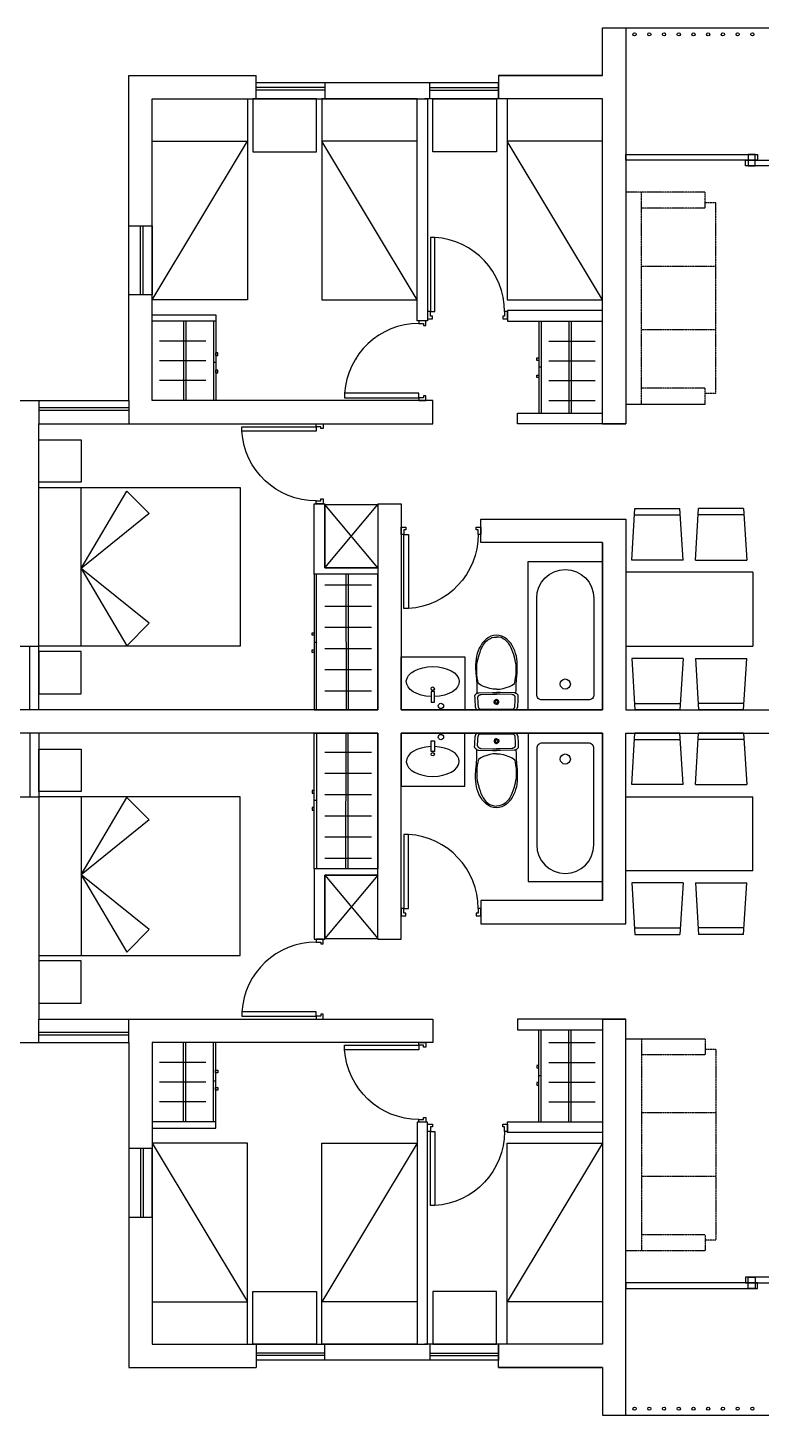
# Model space of a CAD drawing. Header units: inches. Extents: x -1960 to 5063, y 53 to 5870.
# Drawn here: x 385 to 1078, y 2011 to 3321 of the extents above; entities that cross this region are included whole.
import ezdxf

# ---------------------------------------------------------------- set-up
doc = ezdxf.new("R2010")
doc.units = ezdxf.units.IN
doc.header["$MEASUREMENT"] = 0
doc.linetypes.add('HIDDEN', pattern=[0.375, 0.25, -0.125])
for name, color, linetype in [('01 BLOQUES MUEBLES', 1, 'Continuous'), ('01 MUROS', 7, 'Continuous'), ('01 PUERTAS Y VENTANAS', 246, 'Continuous')]:
    doc.layers.add(name, color=color, linetype=linetype)

# ---------------------------------------------------------------- blocks, each defined once
blk = doc.blocks.new('*U28')
at = {"layer": '01 PUERTAS Y VENTANAS'}
for points in [[(1557.2, 4993.3), (1560.2, 4993.3), (1560.2, 4998.2), (1562.2, 4998.2), (1562.2, 5000.8), (1557.2, 5000.8)], [(1638.2, 4915.3), (1638.2, 4993.3), (1633.5, 4993.3), (1633.5, 4915.3)], [(1638.2, 4993.3), (1641.2, 4993.3), (1641.2, 5000.8), (1636.2, 5000.8), (1636.2, 4998.2), (1638.2, 4998.2)]]:
    blk.add_lwpolyline(points, close=True, dxfattribs=at)
at = {"layer": '01 PUERTAS Y VENTANAS', "color": 8}
blk.add_arc((1638.5, 4993.4), 78.3, 180.0842, 266.3535, dxfattribs=at)
blk = doc.blocks.new('*U27')
at = {"layer": '01 PUERTAS Y VENTANAS'}
for points in [[(1648.7, 4997.8), (1648.7, 5000.8), (1641.2, 5000.8), (1641.2, 4995.8), (1643.8, 4995.8), (1643.8, 4997.8)], [(1726.7, 4997.8), (1648.7, 4997.8), (1648.7, 4993.1), (1726.7, 4993.1)], [(1648.7, 4916.8), (1648.7, 4919.8), (1643.8, 4919.8), (1643.8, 4921.8), (1641.2, 4921.8), (1641.2, 4916.8)]]:
    blk.add_lwpolyline(points, close=True, dxfattribs=at)
at = {"layer": '01 PUERTAS Y VENTANAS', "color": 8}
blk.add_arc((1648.6, 4998.1), 78.3, 270.0842, 356.3535, dxfattribs=at)
blk = doc.blocks.new('*U23')
at = {"layer": '01 PUERTAS Y VENTANAS'}
for points in [[(1557.2, 4993.3), (1560.2, 4993.3), (1560.2, 4998.2), (1562.2, 4998.2), (1562.2, 5000.8), (1557.2, 5000.8)], [(1638.2, 4915.3), (1638.2, 4993.3), (1633.5, 4993.3), (1633.5, 4915.3)], [(1638.2, 4993.3), (1641.2, 4993.3), (1641.2, 5000.8), (1636.2, 5000.8), (1636.2, 4998.2), (1638.2, 4998.2)]]:
    blk.add_lwpolyline(points, close=True, dxfattribs=at)
at = {"layer": '01 PUERTAS Y VENTANAS', "color": 8}
blk.add_arc((1638.5, 4993.4), 78.3, 180.0842, 266.3535, dxfattribs=at)

msp = doc.modelspace()

# ---------------------------------------------------------------- linework, layer by layer
at = {"color": 7, "ltscale": 4}
for p, q in [((715.7, 2871.2), (715.7, 2676.6)), ((715.7, 2460), (715.7, 2654.6))]:
    msp.add_line(p, q, dxfattribs=at)
at = {"layer": '01 BLOQUES MUEBLES', "color": 7}
for p, q in [((597.7, 3253.6), (597.7, 3203.6)), ((657.7, 3253.6), (597.7, 3253.6)), ((657.7, 3203.6), (657.7, 3253.6)), ((767.7, 3203.6), (767.7, 3253.6)), ((767.7, 3253.6), (827.7, 3253.6)), ((827.7, 3253.6), (827.7, 3203.6)), ((597.7, 3203.6), (657.7, 3203.6)), ((827.7, 3203.6), (767.7, 3203.6)), ((949.7, 3165.3), (949.7, 2965.3)), ((560.6, 3043.6), (560.6, 2968.6)), ((562.7, 3043.6), (562.7, 2968.6)), ((867.7, 3043.6), (867.7, 2956.6)), ((869.8, 3043.6), (869.8, 2956.6)), ((949.7, 2965.3), (1024.7, 2965.3)), ((435.7, 2810.2), (478.7, 2883.2)), ((478.7, 2883.2), (499.9, 2862)), ((665.7, 2810.6), (665.7, 2870.6)), ((665.7, 2870.6), (715.7, 2870.6)), ((715.7, 2810.6), (665.7, 2870.6)), ((665.7, 2810.6), (715.7, 2870.6)), ((715.7, 2870.6), (715.7, 2810.6)), ((499.9, 2862), (435.7, 2810.2)), ((955.4, 2818.1), (958.4, 2866.6)), ((958.4, 2866.6), (1000.9, 2866.6)), ((958.4, 2860.6), (1000.9, 2860.6)), ((1003.9, 2818.1), (1000.9, 2866.6)), ((1015.5, 2818.1), (1018.5, 2866.6)), ((1061, 2866.6), (1018.5, 2866.6)), ((1061, 2860.6), (1018.5, 2860.6)), ((1061, 2866.6), (1064.1, 2818.1)), ((1003.9, 2818.1), (955.4, 2818.1)), ((1015.5, 2818.1), (1064.1, 2818.1)), ((435.7, 2810.2), (478.7, 2737.2)), ((499.9, 2758.4), (435.7, 2810.2)), ((715.7, 2804.6), (655.7, 2804.6)), ((655.7, 2804.6), (655.7, 2676.6)), ((715.7, 2810.6), (665.7, 2810.6)), ((715.7, 2676.6), (715.7, 2804.6)), ((1069.7, 2806.6), (949.7, 2806.6)), ((1069.7, 2806.6), (1069.7, 2736.6)), ((478.7, 2737.2), (499.9, 2758.4)), ((814.2, 2739.5), (812.8, 2737.2)), ((816, 2741.6), (814.2, 2739.5)), ((815.1, 2737.7), (816.3, 2739.6)), ((817.9, 2743.4), (816, 2741.6)), ((816.3, 2739.6), (817.8, 2741.3)), ((817.8, 2741.3), (819.5, 2742.7)), ((820.1, 2745), (817.9, 2743.4)), ((819.5, 2742.7), (821.4, 2743.8)), ((822.4, 2746.2), (820.1, 2745)), ((821.4, 2743.8), (823.4, 2744.8)), ((825, 2746.9), (822.4, 2746.2)), ((823.4, 2744.8), (825.6, 2745.3)), ((827.7, 2747.1), (825, 2746.9)), ((825.6, 2745.3), (827.7, 2745.4)), ((830.4, 2746.9), (827.7, 2747.1)), ((829.8, 2745.3), (827.7, 2745.4)), ((832, 2744.8), (829.8, 2745.3)), ((832.9, 2746.2), (830.4, 2746.9)), ((834, 2743.8), (832, 2744.8)), ((835.3, 2745), (832.9, 2746.2)), ((835.9, 2742.7), (834, 2743.8)), ((837.5, 2743.4), (835.3, 2745)), ((837.6, 2741.3), (835.9, 2742.7)), ((839.4, 2741.6), (837.5, 2743.4)), ((839.1, 2739.6), (837.6, 2741.3)), ((840.3, 2737.7), (839.1, 2739.6)), ((841.2, 2739.5), (839.4, 2741.6)), ((842.6, 2737.3), (841.2, 2739.5)), ((737.7, 2676.6), (737.7, 2726.6)), ((737.7, 2726.6), (797.7, 2726.6)), ((797.7, 2726.6), (797.7, 2676.6)), ((808.9, 2727.4), (808.4, 2724.7)), ((809.6, 2729.9), (808.9, 2727.4)), ((810.5, 2732.4), (809.6, 2729.9)), ((809.6, 2721.8), (810.3, 2725.1)), ((810.3, 2725.1), (811.3, 2728.6)), ((811.5, 2734.9), (810.5, 2732.4)), ((811.3, 2728.6), (812.2, 2731.1)), ((812.8, 2737.2), (811.5, 2734.9)), ((812.2, 2731.1), (813.1, 2733.5)), ((813.1, 2733.5), (814.1, 2735.7)), ((814.1, 2735.7), (815.1, 2737.7)), ((841.3, 2735.7), (840.3, 2737.7)), ((842.3, 2733.5), (841.3, 2735.7)), ((843.2, 2731.1), (842.3, 2733.5)), ((843.9, 2734.9), (842.6, 2737.3)), ((844.1, 2728.6), (843.2, 2731.1)), ((844.9, 2732.5), (843.9, 2734.9)), ((845.1, 2725.1), (844.1, 2728.6)), ((845.8, 2729.9), (844.9, 2732.5)), ((845.8, 2721.8), (845.1, 2725.1)), ((846.5, 2727.4), (845.8, 2729.9)), ((847, 2724.7), (846.5, 2727.4)), ((949.7, 2736.6), (1069.7, 2736.6)), ((1003.9, 2725.2), (955.4, 2725.2)), ((955.4, 2725.2), (958.4, 2676.6)), ((1003.9, 2725.2), (1000.9, 2676.6)), ((1015.5, 2725.2), (1018.5, 2676.6)), ((1015.5, 2725.2), (1064.1, 2725.2)), ((1061, 2676.6), (1064.1, 2725.2)), ((808.1, 2722.1), (808, 2719.4)), ((808, 2719.4), (808, 2716.7)), ((808, 2716.7), (808.2, 2711.2)), ((808.4, 2724.7), (808.1, 2722.1)), ((809.1, 2716), (809.2, 2719)), ((809.1, 2713.1), (809.1, 2716)), ((809.2, 2710.1), (809.1, 2713.1)), ((809.2, 2719), (809.6, 2721.8)), ((846.2, 2719), (845.8, 2721.8)), ((846.3, 2716), (846.2, 2719)), ((846.2, 2710.1), (846.3, 2713.1)), ((846.3, 2713.1), (846.3, 2716)), ((847.3, 2722.1), (847, 2724.7)), ((847.2, 2711.2), (847.4, 2716.7)), ((847.4, 2719.4), (847.3, 2722.1)), ((847.4, 2716.7), (847.4, 2719.4)), ((808.2, 2711.2), (808.8, 2705.6)), ((808.8, 2705.6), (809.1, 2700.2)), ((809.1, 2700.2), (809.2, 2695.7)), ((809.6, 2707), (809.2, 2710.1)), ((810, 2704.1), (809.6, 2707)), ((810.6, 2701.4), (810, 2704.1)), ((813, 2699.9), (810.6, 2701.4)), ((815.4, 2698.8), (813, 2699.9)), ((818.5, 2697.6), (815.4, 2698.8)), ((837, 2697.6), (840.1, 2698.8)), ((840.1, 2698.8), (842.4, 2699.9)), ((842.4, 2699.9), (844.8, 2701.4)), ((844.8, 2701.4), (845.4, 2704.1)), ((845.4, 2704.1), (845.8, 2707)), ((845.8, 2707), (846.2, 2710.1)), ((846.2, 2695.7), (846.4, 2700.3)), ((846.4, 2700.3), (846.6, 2705.7)), ((846.6, 2705.7), (847.2, 2711.2)), ((769.1, 2693.8), (766.1, 2693.8)), ((766.1, 2693.8), (766.1, 2683.8)), ((769.1, 2683.8), (769.1, 2693.8)), ((807.2, 2690.3), (807.1, 2690)), ((807.1, 2690), (807.1, 2689.8)), ((807.1, 2689.8), (807.2, 2687.8)), ((807.3, 2690.6), (807.2, 2690.3)), ((807.2, 2687.8), (807.3, 2685.8)), ((807.5, 2690.9), (807.3, 2690.6)), ((807.3, 2685.8), (807.4, 2683.9)), ((807.8, 2691.2), (807.5, 2690.9)), ((808.1, 2691.5), (807.8, 2691.2)), ((808.4, 2691.7), (808.1, 2691.5)), ((808.8, 2692), (808.4, 2691.7)), ((809.1, 2692.2), (808.8, 2692)), ((809.3, 2692.2), (809.1, 2692.2)), ((809.2, 2695.7), (809.3, 2692.2)), ((809.3, 2692.2), (809.8, 2692.4)), ((809.8, 2692.4), (810.3, 2692.6)), ((810, 2689), (809.9, 2688.8)), ((809.9, 2688.8), (809.9, 2688.6)), ((809.9, 2688.6), (809.9, 2686.9)), ((809.9, 2686.9), (810, 2685.2)), ((810.1, 2689.3), (810, 2689)), ((810.3, 2689.5), (810.1, 2689.3)), ((810.3, 2692.6), (810.7, 2692.7)), ((810.5, 2689.8), (810.3, 2689.5)), ((810.7, 2690.1), (810.5, 2689.8)), ((810.7, 2692.7), (811, 2692.7)), ((811, 2690.3), (810.7, 2690.1)), ((811, 2692.7), (823.9, 2693.1)), ((811.3, 2690.5), (811, 2690.3)), ((811.6, 2690.7), (811.3, 2690.5)), ((811.8, 2690.7), (811.6, 2690.7)), ((811.8, 2690.7), (812.2, 2690.9)), ((812.2, 2690.9), (812.7, 2691)), ((812.7, 2691), (813, 2691.1)), ((813, 2691.1), (813.3, 2691.2)), ((813.3, 2691.2), (824.4, 2691.5)), ((821.5, 2696.8), (818.5, 2697.6)), ((824.5, 2696.3), (821.5, 2696.8)), ((823.9, 2693.1), (827.7, 2693.1)), ((824.4, 2691.5), (827.7, 2691.5)), ((827.7, 2696.1), (824.5, 2696.3)), ((825.9, 2685.5), (826.3, 2685.9)), ((826.3, 2685.9), (826.7, 2686.1)), ((826.7, 2686.1), (827.2, 2686.3)), ((827.2, 2686.3), (827.7, 2686.4)), ((827.7, 2696.1), (830.9, 2696.3)), ((831.5, 2693.1), (827.7, 2693.1)), ((831, 2691.5), (827.7, 2691.5)), ((828.2, 2686.3), (827.7, 2686.4)), ((828.7, 2686.1), (828.2, 2686.3)), ((829.1, 2685.9), (828.7, 2686.1)), ((829.5, 2685.5), (829.1, 2685.9)), ((830.9, 2696.3), (833.9, 2696.8)), ((842.1, 2691.2), (831, 2691.5)), ((844.4, 2692.7), (831.5, 2693.1)), ((833.9, 2696.8), (837, 2697.6)), ((842.4, 2691.1), (842.1, 2691.2)), ((842.8, 2691), (842.4, 2691.1)), ((843.2, 2690.9), (842.8, 2691)), ((843.6, 2690.7), (843.2, 2690.9)), ((843.8, 2690.7), (843.6, 2690.7)), ((844.1, 2690.5), (843.8, 2690.7)), ((844.4, 2690.3), (844.1, 2690.5)), ((844.7, 2692.7), (844.4, 2692.7)), ((844.7, 2690.1), (844.4, 2690.3)), ((845.1, 2692.6), (844.7, 2692.7)), ((844.9, 2689.8), (844.7, 2690.1)), ((845.2, 2689.6), (844.9, 2689.8)), ((845.6, 2692.4), (845.1, 2692.6)), ((845.3, 2689.3), (845.2, 2689.6)), ((845.4, 2689), (845.3, 2689.3)), ((845.5, 2688.8), (845.4, 2689)), ((845.4, 2685.2), (845.5, 2686.9)), ((845.5, 2688.6), (845.5, 2688.8)), ((845.5, 2686.9), (845.5, 2688.6)), ((846.1, 2692.2), (845.6, 2692.4)), ((846.1, 2692.2), (846.2, 2695.7)), ((846.3, 2692.2), (846.1, 2692.2)), ((846.7, 2692), (846.3, 2692.2)), ((847, 2691.7), (846.7, 2692)), ((847.3, 2691.5), (847, 2691.7)), ((847.6, 2691.2), (847.3, 2691.5)), ((847.9, 2690.9), (847.6, 2691.2)), ((848.1, 2690.6), (847.9, 2690.9)), ((848.2, 2690.3), (848.1, 2690.6)), ((848.1, 2683.9), (848.2, 2685.8)), ((848.3, 2690), (848.2, 2690.3)), ((848.2, 2685.8), (848.3, 2687.8)), ((848.3, 2689.8), (848.3, 2690)), ((848.3, 2687.8), (848.3, 2689.8)), ((655.7, 2676.6), (715.7, 2676.6)), ((797.7, 2676.6), (737.7, 2676.6)), ((766.1, 2683.8), (767.6, 2683.8)), ((767.6, 2683.8), (769.1, 2683.8)), ((807.4, 2683.9), (807.5, 2681.9)), ((807.5, 2681.9), (807.6, 2679.9)), ((807.6, 2679.9), (807.6, 2679.6)), ((807.6, 2679.6), (807.7, 2679.3)), ((807.7, 2679.3), (807.8, 2679)), ((807.8, 2679), (807.9, 2678.7)), ((807.9, 2678.7), (808, 2678.4)), ((808, 2678.4), (808.2, 2678.1)), ((808.2, 2678.1), (808.4, 2677.7)), ((808.4, 2677.7), (808.7, 2677.4)), ((808.7, 2677.4), (809.1, 2677.1)), ((809.1, 2677.1), (809.4, 2676.9)), ((809.4, 2676.9), (809.7, 2676.7)), ((809.7, 2676.7), (810, 2676.7)), ((810, 2685.2), (810.1, 2683.5)), ((810, 2676.7), (810.4, 2676.7)), ((810.1, 2683.5), (810.2, 2681.8)), ((810.2, 2681.8), (810.3, 2680.1)), ((810.3, 2680.1), (810.3, 2679.8)), ((810.3, 2679.8), (810.4, 2679.6)), ((810.4, 2679.6), (810.5, 2679.3)), ((810.4, 2676.7), (810.7, 2676.6)), ((810.5, 2679.3), (810.6, 2679)), ((810.6, 2679), (810.7, 2678.8)), ((810.7, 2678.8), (810.8, 2678.5)), ((810.7, 2676.6), (811, 2676.6)), ((810.8, 2678.5), (811, 2678.2)), ((811, 2678.2), (811.2, 2677.9)), ((811, 2676.6), (827.7, 2676.6)), ((811.2, 2677.9), (811.6, 2677.6)), ((811.6, 2677.6), (811.8, 2677.4)), ((811.8, 2677.4), (812.1, 2677.3)), ((812.1, 2677.3), (812.4, 2677.3)), ((812.4, 2677.3), (812.7, 2677.3)), ((812.7, 2677.3), (813, 2677.2)), ((813, 2677.2), (813.3, 2677.2)), ((813.3, 2677.2), (827.7, 2677.2)), ((825.5, 2684.6), (825.7, 2685.1)), ((825.5, 2684.1), (825.5, 2684.6)), ((825.5, 2683.6), (825.5, 2684.1)), ((825.7, 2683.2), (825.5, 2683.6)), ((825.7, 2685.1), (825.9, 2685.5)), ((826, 2682.7), (825.7, 2683.2)), ((826.3, 2682.4), (826, 2682.7)), ((826.7, 2682.1), (826.3, 2682.4)), ((826.5, 2684.5), (826.7, 2684.8)), ((826.5, 2684.1), (826.5, 2684.5)), ((826.5, 2683.8), (826.5, 2684.1)), ((826.7, 2683.4), (826.5, 2683.8)), ((826.7, 2684.8), (826.9, 2685.1)), ((827, 2683.1), (826.7, 2683.4)), ((827.2, 2681.9), (826.7, 2682.1)), ((826.9, 2685.1), (827.3, 2685.3)), ((827.3, 2682.9), (827, 2683.1)), ((827.7, 2681.9), (827.2, 2681.9)), ((827.3, 2685.3), (827.7, 2685.4)), ((827.7, 2682.9), (827.3, 2682.9)), ((828.1, 2685.3), (827.7, 2685.4)), ((827.7, 2682.9), (828.1, 2682.9)), ((827.7, 2681.9), (828.2, 2681.9)), ((827.7, 2677.2), (842.2, 2677.2)), ((827.7, 2676.6), (844.4, 2676.6)), ((828.5, 2685.1), (828.1, 2685.3)), ((828.1, 2682.9), (828.5, 2683.1)), ((828.2, 2681.9), (828.7, 2682.1)), ((828.7, 2684.8), (828.5, 2685.1)), ((828.5, 2683.1), (828.7, 2683.4)), ((828.9, 2684.5), (828.7, 2684.8)), ((828.7, 2683.4), (828.9, 2683.8)), ((828.7, 2682.1), (829.1, 2682.4)), ((829, 2684.1), (828.9, 2684.5)), ((828.9, 2683.8), (829, 2684.1)), ((829.1, 2682.4), (829.5, 2682.7)), ((829.7, 2685.1), (829.5, 2685.5)), ((829.5, 2682.7), (829.7, 2683.2)), ((829.9, 2684.6), (829.7, 2685.1)), ((829.7, 2683.2), (829.9, 2683.6)), ((830, 2684.1), (829.9, 2684.6)), ((829.9, 2683.6), (830, 2684.1)), ((842.2, 2677.2), (842.4, 2677.3)), ((842.4, 2677.3), (842.7, 2677.3)), ((842.7, 2677.3), (843, 2677.3)), ((843, 2677.3), (843.3, 2677.3)), ((843.3, 2677.3), (843.6, 2677.4)), ((843.6, 2677.4), (843.8, 2677.6)), ((843.8, 2677.6), (844.2, 2677.9)), ((844.2, 2677.9), (844.4, 2678.2)), ((844.4, 2678.2), (844.6, 2678.5)), ((844.4, 2676.6), (844.7, 2676.7)), ((844.6, 2678.5), (844.7, 2678.8)), ((844.7, 2678.8), (844.9, 2679.1)), ((844.7, 2676.7), (845.1, 2676.7)), ((844.9, 2679.1), (845, 2679.3)), ((845, 2679.6), (845.1, 2679.8)), ((845, 2679.3), (845, 2679.6)), ((845.1, 2680.1), (845.2, 2681.8)), ((845.1, 2679.8), (845.1, 2680.1)), ((845.1, 2676.7), (845.4, 2676.7)), ((845.2, 2681.8), (845.3, 2683.5)), ((845.3, 2683.5), (845.4, 2685.2)), ((845.4, 2676.7), (845.7, 2676.8)), ((845.7, 2676.8), (846.1, 2676.9)), ((846.1, 2676.9), (846.4, 2677.1)), ((846.4, 2677.1), (846.8, 2677.4)), ((846.8, 2677.4), (847, 2677.7)), ((847, 2677.7), (847.2, 2678.1)), ((847.2, 2678.1), (847.4, 2678.4)), ((847.4, 2678.4), (847.5, 2678.7)), ((847.5, 2678.7), (847.7, 2679)), ((847.7, 2679), (847.8, 2679.3)), ((847.8, 2679.6), (847.9, 2679.9)), ((847.8, 2679.3), (847.8, 2679.6)), ((847.9, 2679.9), (848, 2681.9)), ((848, 2681.9), (848.1, 2683.9)), ((958.4, 2682.7), (1000.9, 2682.7)), ((1000.9, 2676.6), (958.4, 2676.6)), ((1061, 2682.7), (1018.5, 2682.7)), ((1061, 2676.6), (1018.5, 2676.6)), ((655.7, 2526.6), (655.7, 2654.6)), ((655.7, 2654.6), (715.7, 2654.6)), ((715.7, 2654.6), (715.7, 2526.6)), ((797.7, 2654.6), (737.7, 2654.6)), ((737.7, 2654.6), (737.7, 2604.6)), ((766.1, 2637.4), (766.1, 2647.4)), ((766.1, 2647.4), (767.6, 2647.4)), ((767.6, 2647.4), (769.1, 2647.4)), ((769.1, 2647.4), (769.1, 2637.4)), ((797.7, 2604.6), (797.7, 2654.6)), ((807.3, 2645.4), (807.4, 2647.4)), ((807.4, 2647.4), (807.5, 2649.4)), ((807.5, 2649.4), (807.6, 2651.3)), ((807.6, 2651.6), (807.7, 2651.9)), ((807.6, 2651.3), (807.6, 2651.6)), ((807.7, 2651.9), (807.8, 2652.2)), ((807.8, 2652.2), (807.9, 2652.5)), ((807.9, 2652.5), (808, 2652.8)), ((808, 2652.8), (808.2, 2653.2)), ((808.2, 2653.2), (808.4, 2653.5)), ((808.4, 2653.5), (808.7, 2653.8)), ((808.7, 2653.8), (809.1, 2654.2)), ((809.1, 2654.2), (809.4, 2654.4)), ((809.4, 2654.4), (809.7, 2654.5)), ((809.7, 2654.5), (810, 2654.6)), ((810, 2654.6), (810.4, 2654.6)), ((810, 2646.1), (810.1, 2647.8)), ((810.1, 2647.8), (810.2, 2649.5)), ((810.2, 2649.5), (810.3, 2651.2)), ((810.3, 2651.4), (810.4, 2651.7)), ((810.3, 2651.2), (810.3, 2651.4)), ((810.4, 2654.6), (810.7, 2654.6)), ((810.4, 2651.7), (810.5, 2651.9)), ((810.5, 2651.9), (810.6, 2652.2)), ((810.6, 2652.2), (810.7, 2652.5)), ((810.7, 2654.6), (811, 2654.6)), ((810.7, 2652.5), (810.8, 2652.8)), ((810.8, 2652.8), (811, 2653.1)), ((811, 2654.6), (827.7, 2654.6)), ((811, 2653.1), (811.2, 2653.3)), ((811.2, 2653.3), (811.6, 2653.6)), ((811.6, 2653.6), (811.8, 2653.8)), ((811.8, 2653.8), (812.1, 2653.9)), ((812.1, 2653.9), (812.4, 2654)), ((812.4, 2654), (812.7, 2654)), ((812.7, 2654), (813, 2654)), ((813, 2654), (813.3, 2654)), ((813.3, 2654), (827.7, 2654)), ((825.7, 2648.1), (825.5, 2647.6)), ((825.5, 2647.6), (825.5, 2647.1)), ((825.5, 2647.1), (825.5, 2646.6)), ((825.5, 2646.6), (825.7, 2646.2)), ((826, 2648.5), (825.7, 2648.1)), ((826.3, 2648.9), (826, 2648.5)), ((826.7, 2649.1), (826.3, 2648.9)), ((826.7, 2647.9), (826.5, 2647.5)), ((826.5, 2647.5), (826.5, 2647.1)), ((826.5, 2647.1), (826.5, 2646.7)), ((826.5, 2646.7), (826.7, 2646.4)), ((827.2, 2649.3), (826.7, 2649.1)), ((827, 2648.1), (826.7, 2647.9)), ((826.7, 2646.4), (826.9, 2646.1)), ((827.3, 2648.3), (827, 2648.1)), ((827.7, 2649.4), (827.2, 2649.3)), ((827.7, 2648.4), (827.3, 2648.3)), ((827.7, 2654.6), (844.4, 2654.6)), ((827.7, 2654), (842.2, 2654)), ((827.7, 2649.4), (828.2, 2649.3)), ((827.7, 2648.4), (828.1, 2648.3)), ((828.1, 2648.3), (828.5, 2648.1)), ((828.2, 2649.3), (828.7, 2649.1)), ((828.5, 2648.1), (828.7, 2647.9)), ((828.7, 2646.4), (828.5, 2646.1)), ((828.7, 2649.1), (829.1, 2648.9)), ((828.7, 2647.9), (828.9, 2647.5)), ((828.9, 2646.7), (828.7, 2646.4)), ((828.9, 2647.5), (829, 2647.1)), ((829, 2647.1), (828.9, 2646.7)), ((829.1, 2648.9), (829.5, 2648.5)), ((829.5, 2648.5), (829.7, 2648.1)), ((829.7, 2648.1), (829.9, 2647.6)), ((829.9, 2646.6), (829.7, 2646.2)), ((829.9, 2647.6), (830, 2647.1)), ((830, 2647.1), (829.9, 2646.6)), ((842.2, 2654), (842.4, 2654)), ((842.4, 2654), (842.7, 2654)), ((842.7, 2654), (843, 2654)), ((843, 2654), (843.3, 2653.9)), ((843.3, 2653.9), (843.6, 2653.8)), ((843.6, 2653.8), (843.8, 2653.6)), ((843.8, 2653.6), (844.2, 2653.3)), ((844.2, 2653.3), (844.4, 2653.1)), ((844.4, 2654.6), (844.7, 2654.6)), ((844.4, 2653.1), (844.6, 2652.8)), ((844.6, 2652.8), (844.7, 2652.5)), ((844.7, 2654.6), (845.1, 2654.6)), ((844.7, 2652.5), (844.9, 2652.2)), ((844.9, 2652.2), (845, 2651.9)), ((845, 2651.9), (845, 2651.7)), ((845, 2651.7), (845.1, 2651.4)), ((845.1, 2654.6), (845.4, 2654.6)), ((845.1, 2651.4), (845.1, 2651.2)), ((845.1, 2651.2), (845.2, 2649.5)), ((845.2, 2649.5), (845.3, 2647.8)), ((845.3, 2647.8), (845.4, 2646.1)), ((845.4, 2654.6), (845.7, 2654.5)), ((845.7, 2654.5), (846.1, 2654.4)), ((846.1, 2654.4), (846.4, 2654.2)), ((846.4, 2654.2), (846.8, 2653.8)), ((846.8, 2653.8), (847, 2653.5)), ((847, 2653.5), (847.2, 2653.2)), ((847.2, 2653.2), (847.4, 2652.8)), ((847.4, 2652.8), (847.5, 2652.5)), ((847.5, 2652.5), (847.7, 2652.2)), ((847.7, 2652.2), (847.8, 2651.9)), ((847.8, 2651.9), (847.8, 2651.6)), ((847.8, 2651.6), (847.9, 2651.3)), ((847.9, 2651.3), (848, 2649.4)), ((848, 2649.4), (848.1, 2647.4)), ((848.1, 2647.4), (848.2, 2645.4)), ((955.4, 2606.1), (958.4, 2654.6)), ((1000.9, 2654.6), (958.4, 2654.6)), ((958.4, 2648.6), (1000.9, 2648.6)), ((1003.9, 2606.1), (1000.9, 2654.6)), ((1015.5, 2606.1), (1018.5, 2654.6)), ((1061, 2654.6), (1018.5, 2654.6)), ((1061, 2648.6), (1018.5, 2648.6)), ((1061, 2654.6), (1064.1, 2606.1)), ((769.1, 2637.4), (766.1, 2637.4)), ((807.1, 2641.5), (807.2, 2643.5)), ((807.1, 2641.3), (807.1, 2641.5)), ((807.2, 2641), (807.1, 2641.3)), ((807.2, 2643.5), (807.3, 2645.4)), ((807.3, 2640.7), (807.2, 2641)), ((807.5, 2640.4), (807.3, 2640.7)), ((807.8, 2640.1), (807.5, 2640.4)), ((808.1, 2639.8), (807.8, 2640.1)), ((808.4, 2639.5), (808.1, 2639.8)), ((808.8, 2639.3), (808.4, 2639.5)), ((809.1, 2639.1), (808.8, 2639.3)), ((809.3, 2639), (809.1, 2639.1)), ((809.1, 2631), (809.2, 2635.5)), ((809.2, 2635.5), (809.3, 2639)), ((809.3, 2639), (809.8, 2638.8)), ((809.8, 2638.8), (810.3, 2638.7)), ((809.9, 2644.4), (810, 2646.1)), ((809.9, 2642.7), (809.9, 2644.4)), ((809.9, 2642.5), (809.9, 2642.7)), ((810, 2642.2), (809.9, 2642.5)), ((810.1, 2642), (810, 2642.2)), ((810.3, 2641.7), (810.1, 2642)), ((810.5, 2641.5), (810.3, 2641.7)), ((810.3, 2638.7), (810.7, 2638.6)), ((810.7, 2641.2), (810.5, 2641.5)), ((811, 2641), (810.7, 2641.2)), ((810.7, 2638.6), (811, 2638.5)), ((811.3, 2640.8), (811, 2641)), ((811, 2638.5), (823.9, 2638.2)), ((811.6, 2640.6), (811.3, 2640.8)), ((811.8, 2640.5), (811.6, 2640.6)), ((811.8, 2640.5), (812.2, 2640.4)), ((812.2, 2640.4), (812.7, 2640.2)), ((812.7, 2640.2), (813, 2640.1)), ((813, 2640.1), (813.3, 2640.1)), ((813.3, 2640.1), (824.4, 2639.8)), ((818.5, 2633.6), (815.4, 2632.5)), ((821.5, 2634.5), (818.5, 2633.6)), ((824.5, 2635), (821.5, 2634.5)), ((823.9, 2638.2), (827.7, 2638.2)), ((824.4, 2639.8), (827.7, 2639.8)), ((827.7, 2635.2), (824.5, 2635)), ((825.7, 2646.2), (825.9, 2645.8)), ((825.9, 2645.8), (826.3, 2645.4)), ((826.3, 2645.4), (826.7, 2645.1)), ((826.7, 2645.1), (827.2, 2644.9)), ((826.9, 2646.1), (827.3, 2645.9)), ((827.2, 2644.9), (827.7, 2644.9)), ((827.3, 2645.9), (827.7, 2645.9)), ((828.1, 2645.9), (827.7, 2645.9)), ((828.2, 2644.9), (827.7, 2644.9)), ((831, 2639.8), (827.7, 2639.8)), ((831.5, 2638.2), (827.7, 2638.2)), ((827.7, 2635.2), (830.9, 2635)), ((828.5, 2646.1), (828.1, 2645.9)), ((828.7, 2645.1), (828.2, 2644.9)), ((829.1, 2645.4), (828.7, 2645.1)), ((829.5, 2645.8), (829.1, 2645.4)), ((829.7, 2646.2), (829.5, 2645.8)), ((830.9, 2635), (833.9, 2634.5)), ((842.1, 2640.1), (831, 2639.8)), ((844.4, 2638.5), (831.5, 2638.2)), ((833.9, 2634.5), (837, 2633.6)), ((837, 2633.6), (840.1, 2632.4)), ((842.4, 2640.1), (842.1, 2640.1)), ((842.8, 2640.2), (842.4, 2640.1)), ((843.2, 2640.4), (842.8, 2640.2)), ((843.6, 2640.5), (843.2, 2640.4)), ((843.8, 2640.6), (843.6, 2640.5)), ((844.1, 2640.8), (843.8, 2640.6)), ((844.4, 2641), (844.1, 2640.8)), ((844.7, 2641.2), (844.4, 2641)), ((844.7, 2638.6), (844.4, 2638.5)), ((844.9, 2641.4), (844.7, 2641.2)), ((845.1, 2638.7), (844.7, 2638.6)), ((845.2, 2641.7), (844.9, 2641.4)), ((845.6, 2638.8), (845.1, 2638.7)), ((845.3, 2642), (845.2, 2641.7)), ((845.4, 2642.2), (845.3, 2642)), ((845.4, 2646.1), (845.5, 2644.4)), ((845.5, 2642.5), (845.4, 2642.2)), ((845.5, 2644.4), (845.5, 2642.7)), ((845.5, 2642.7), (845.5, 2642.5)), ((846.1, 2639), (845.6, 2638.8)), ((846.3, 2639.1), (846.1, 2639)), ((846.1, 2639), (846.2, 2635.5)), ((846.2, 2635.5), (846.4, 2631)), ((846.7, 2639.3), (846.3, 2639.1)), ((847, 2639.5), (846.7, 2639.3)), ((847.3, 2639.8), (847, 2639.5)), ((847.6, 2640.1), (847.3, 2639.8)), ((847.9, 2640.4), (847.6, 2640.1)), ((848.1, 2640.7), (847.9, 2640.4)), ((848.2, 2641), (848.1, 2640.7)), ((848.2, 2645.4), (848.3, 2643.5)), ((848.3, 2641.2), (848.2, 2641)), ((848.3, 2643.5), (848.3, 2641.5)), ((848.3, 2641.5), (848.3, 2641.2)), ((808, 2614.5), (808.2, 2620.1)), ((808.2, 2620.1), (808.8, 2625.6)), ((808.8, 2625.6), (809.1, 2631)), ((809.2, 2621.2), (809.1, 2618.2)), ((809.6, 2624.3), (809.2, 2621.2)), ((810, 2627.1), (809.6, 2624.3)), ((810.6, 2629.9), (810, 2627.1)), ((813, 2631.4), (810.6, 2629.9)), ((815.4, 2632.5), (813, 2631.4)), ((840.1, 2632.4), (842.4, 2631.4)), ((842.4, 2631.4), (844.8, 2629.8)), ((844.8, 2629.8), (845.4, 2627.1)), ((845.4, 2627.1), (845.8, 2624.3)), ((845.8, 2624.3), (846.2, 2621.2)), ((846.2, 2621.2), (846.3, 2618.2)), ((846.4, 2631), (846.6, 2625.6)), ((846.6, 2625.6), (847.2, 2620.1)), ((847.2, 2620.1), (847.4, 2614.5)), ((808, 2611.8), (808, 2614.5)), ((808.1, 2609.2), (808, 2611.8)), ((808.4, 2606.5), (808.1, 2609.2)), ((809.1, 2618.2), (809.1, 2615.3)), ((809.1, 2615.3), (809.2, 2612.3)), ((809.2, 2612.3), (809.6, 2609.5)), ((809.6, 2609.5), (810.3, 2606.1)), ((845.8, 2609.5), (845.1, 2606.1)), ((846.2, 2612.3), (845.8, 2609.5)), ((846.3, 2615.3), (846.2, 2612.3)), ((846.3, 2618.2), (846.3, 2615.3)), ((847.3, 2609.2), (847, 2606.5)), ((847.4, 2611.8), (847.3, 2609.2)), ((847.4, 2614.5), (847.4, 2611.8)), ((435.7, 2521), (478.7, 2594)), ((478.7, 2594), (499.9, 2572.8)), ((737.7, 2604.6), (797.7, 2604.6)), ((808.9, 2603.9), (808.4, 2606.5)), ((809.6, 2601.3), (808.9, 2603.9)), ((810.5, 2598.8), (809.6, 2601.3)), ((810.3, 2606.1), (811.3, 2602.6)), ((811.5, 2596.3), (810.5, 2598.8)), ((811.3, 2602.6), (812.2, 2600.2)), ((812.8, 2594), (811.5, 2596.3)), ((812.2, 2600.2), (813.1, 2597.7)), ((814.2, 2591.8), (812.8, 2594)), ((813.1, 2597.7), (814.1, 2595.6)), ((814.1, 2595.6), (815.1, 2593.6)), ((841.3, 2595.5), (840.3, 2593.6)), ((842.6, 2594), (841.2, 2591.8)), ((842.3, 2597.7), (841.3, 2595.5)), ((843.2, 2600.2), (842.3, 2597.7)), ((843.9, 2596.3), (842.6, 2594)), ((844.1, 2602.6), (843.2, 2600.2)), ((844.9, 2598.8), (843.9, 2596.3)), ((845.1, 2606.1), (844.1, 2602.6)), ((845.8, 2601.3), (844.9, 2598.8)), ((846.5, 2603.9), (845.8, 2601.3)), ((847, 2606.5), (846.5, 2603.9)), ((949.7, 2594.6), (1069.7, 2594.6)), ((1003.9, 2606.1), (955.4, 2606.1)), ((1015.5, 2606.1), (1064.1, 2606.1)), ((1069.7, 2524.6), (1069.7, 2594.6)), ((816, 2589.7), (814.2, 2591.8)), ((815.1, 2593.6), (816.3, 2591.7)), ((817.9, 2587.9), (816, 2589.7)), ((816.3, 2591.7), (817.8, 2590)), ((817.8, 2590), (819.5, 2588.5)), ((820.1, 2586.3), (817.9, 2587.9)), ((819.5, 2588.5), (821.4, 2587.4)), ((822.4, 2585.1), (820.1, 2586.3)), ((821.4, 2587.4), (823.4, 2586.5)), ((825, 2584.4), (822.4, 2585.1)), ((823.4, 2586.5), (825.6, 2586)), ((827.7, 2584.1), (825, 2584.4)), ((825.6, 2586), (827.7, 2585.8)), ((829.8, 2586), (827.7, 2585.8)), ((830.4, 2584.4), (827.7, 2584.1)), ((832, 2586.5), (829.8, 2586)), ((832.9, 2585.1), (830.4, 2584.4)), ((834, 2587.4), (832, 2586.5)), ((835.3, 2586.3), (832.9, 2585.1)), ((835.9, 2588.5), (834, 2587.4)), ((837.5, 2587.9), (835.3, 2586.3)), ((837.6, 2590), (835.9, 2588.5)), ((839.4, 2589.7), (837.5, 2587.9)), ((839.1, 2591.6), (837.6, 2590)), ((840.3, 2593.6), (839.1, 2591.6)), ((841.2, 2591.8), (839.4, 2589.7)), ((499.9, 2572.8), (435.7, 2521)), ((435.7, 2521), (478.7, 2448)), ((499.9, 2469.3), (435.7, 2521)), ((715.7, 2526.6), (655.7, 2526.6)), ((715.7, 2520.6), (665.7, 2520.6)), ((665.7, 2520.6), (665.7, 2460.6)), ((715.7, 2520.6), (665.7, 2460.6)), ((665.7, 2520.6), (715.7, 2460.6)), ((715.7, 2460.6), (715.7, 2520.6)), ((1069.7, 2524.6), (949.7, 2524.6)), ((1003.9, 2513.2), (955.4, 2513.2)), ((955.4, 2513.2), (958.4, 2464.6)), ((1003.9, 2513.2), (1000.9, 2464.6)), ((1015.5, 2513.2), (1018.5, 2464.6)), ((1015.5, 2513.2), (1064.1, 2513.2)), ((1061, 2464.6), (1064.1, 2513.2)), ((478.7, 2448), (499.9, 2469.3)), ((958.4, 2470.7), (1000.9, 2470.7)), ((958.4, 2464.6), (1000.9, 2464.6)), ((1061, 2470.7), (1018.5, 2470.7)), ((1061, 2464.6), (1018.5, 2464.6)), ((665.7, 2460.6), (715.7, 2460.6)), ((867.7, 2287.6), (867.7, 2374.6)), ((869.8, 2287.6), (869.8, 2374.6)), ((560.6, 2287.6), (560.6, 2362.6)), ((562.7, 2287.6), (562.7, 2362.6)), ((949.7, 2166), (949.7, 2366)), ((949.7, 2366), (1024.7, 2366)), ((597.7, 2077.6), (597.7, 2127.6)), ((597.7, 2127.6), (657.7, 2127.6)), ((657.7, 2127.6), (657.7, 2077.6)), ((827.7, 2127.6), (767.7, 2127.6)), ((767.7, 2127.6), (767.7, 2077.6)), ((827.7, 2077.6), (827.7, 2127.6)), ((657.7, 2077.6), (597.7, 2077.6)), ((767.7, 2077.6), (827.7, 2077.6))]:
    msp.add_line(p, q, dxfattribs=at)
at = {"layer": '01 BLOQUES MUEBLES', "color": 7, "ltscale": 25}
for p, q in [((502.7, 3063.6), (592.7, 3213.6)), ((752.7, 3063.6), (662.7, 3213.6)), ((927.7, 3063.6), (837.7, 3213.6)), ((502.7, 2267.6), (592.7, 2117.6)), ((752.7, 2267.6), (662.7, 2117.6)), ((927.7, 2267.6), (837.7, 2117.6))]:
    msp.add_line(p, q, dxfattribs=at)
at = {"layer": '01 BLOQUES MUEBLES', "color": 7, "linetype": 'HIDDEN', "ltscale": 0.01}
for p, q in [((1024.7, 3165.3), (949.7, 3165.3)), ((964.7, 2965.3), (964.7, 3165.3)), ((1024.7, 3150.3), (1024.7, 3165.3)), ((1024.7, 3150.3), (964.7, 3150.3)), ((1034.7, 3155.3), (1024.7, 3155.3)), ((1034.7, 2975.3), (1034.7, 3155.3)), ((1034.7, 3095.3), (964.7, 3095.3)), ((1034.7, 3035.3), (964.7, 3035.3)), ((1024.7, 2980.3), (964.7, 2980.3)), ((1024.7, 2965.3), (1024.7, 2980.3)), ((1034.7, 2975.3), (1024.7, 2975.3)), ((964.7, 2366), (964.7, 2166)), ((1024.7, 2366), (1024.7, 2351)), ((1024.7, 2351), (964.7, 2351)), ((1034.7, 2356), (1024.7, 2356)), ((1034.7, 2356), (1034.7, 2176)), ((1034.7, 2296), (964.7, 2296)), ((1034.7, 2236), (964.7, 2236)), ((1024.7, 2181), (964.7, 2181)), ((1024.7, 2181), (1024.7, 2166)), ((1034.7, 2176), (1024.7, 2176)), ((1024.7, 2166), (949.7, 2166))]:
    msp.add_line(p, q, dxfattribs=at)
at = {"layer": '01 BLOQUES MUEBLES', "color": 7, "ltscale": 9}
for p, q in [((532.3, 3043.6), (532.3, 2968.6)), ((534.5, 3043.6), (534.5, 2968.6)), ((896, 3043.6), (896, 2956.6)), ((898.1, 3043.6), (898.1, 2956.6)), ((553.3, 3024.8), (509.5, 3024.8)), ((564.6, 3013.6), (562.6, 3013.6)), ((562.6, 3013.6), (562.6, 3011.2)), ((564.6, 3011.2), (564.6, 3013.6)), ((877.1, 3024.8), (920.9, 3024.8)), ((553.3, 3006.1), (509.5, 3006.1)), ((560.6, 3004.8), (562.6, 3004.8)), ((562.6, 3011.2), (564.6, 3011.2)), ((865.8, 3006.5), (865.8, 3008.9)), ((865.8, 3008.9), (867.8, 3008.9)), ((867.8, 3006.5), (865.8, 3006.5)), ((867.8, 3008.9), (867.8, 3006.5)), ((869.8, 3000.1), (867.8, 3000.1)), ((877.1, 3006.1), (920.9, 3006.1)), ((553.3, 2987.5), (509.5, 2987.5)), ((564.6, 2997.3), (562.6, 2997.3)), ((562.6, 2997.3), (562.6, 2994.9)), ((562.6, 2994.9), (564.6, 2994.9)), ((564.6, 2994.9), (564.6, 2997.3)), ((865.8, 2990.3), (865.8, 2992.7)), ((865.8, 2992.7), (867.8, 2992.7)), ((867.8, 2990.3), (865.8, 2990.3)), ((867.8, 2992.7), (867.8, 2990.3)), ((877.1, 2987.5), (920.9, 2987.5)), ((877.1, 2968.8), (920.9, 2968.8)), ((657.7, 2676.6), (657.7, 2804.6)), ((685.6, 2804.6), (685.7, 2676.6)), ((687.7, 2804.6), (687.7, 2676.6)), ((665.8, 2794.6), (709.6, 2794.6)), ((665.8, 2774.6), (709.6, 2774.6)), ((665.8, 2754.6), (709.6, 2754.6)), ((653.7, 2747), (653.7, 2749.4)), ((653.7, 2749.4), (655.7, 2749.4)), ((655.7, 2747), (653.7, 2747)), ((655.7, 2749.4), (655.7, 2747)), ((657.7, 2740.1), (655.7, 2740.1)), ((653.7, 2730.8), (653.7, 2733.2)), ((653.7, 2733.2), (655.7, 2733.2)), ((655.7, 2730.8), (653.7, 2730.8)), ((655.7, 2733.2), (655.7, 2730.8)), ((665.8, 2734.6), (709.6, 2734.6)), ((665.8, 2714.6), (709.6, 2714.6)), ((665.8, 2694.6), (709.6, 2694.6)), ((857.7, 2676.6), (737.7, 2676.6)), ((857.7, 2676.6), (857.7, 2676.6)), ((657.7, 2654.6), (657.7, 2526.6)), ((685.6, 2526.6), (685.7, 2654.6)), ((687.7, 2526.6), (687.7, 2654.6)), ((857.7, 2654.6), (737.7, 2654.6)), ((857.7, 2654.6), (857.7, 2654.6)), ((665.8, 2636.7), (709.6, 2636.7)), ((665.8, 2616.7), (709.6, 2616.7)), ((655.7, 2600.5), (653.7, 2600.5)), ((653.7, 2600.5), (653.7, 2598.1)), ((653.7, 2598.1), (655.7, 2598.1)), ((655.7, 2598.1), (655.7, 2600.5)), ((665.8, 2596.7), (709.6, 2596.7)), ((655.7, 2584.3), (653.7, 2584.3)), ((653.7, 2584.3), (653.7, 2581.9)), ((653.7, 2581.9), (655.7, 2581.9)), ((657.7, 2591.1), (655.7, 2591.1)), ((655.7, 2581.9), (655.7, 2584.3)), ((665.8, 2576.7), (709.6, 2576.7)), ((665.8, 2556.7), (709.6, 2556.7)), ((665.8, 2536.7), (709.6, 2536.7)), ((896, 2287.6), (896, 2374.6)), ((898.1, 2287.6), (898.1, 2374.6)), ((532.3, 2287.6), (532.3, 2362.6)), ((534.5, 2287.6), (534.5, 2362.6)), ((877.1, 2362.5), (920.9, 2362.5)), ((553.3, 2343.8), (509.5, 2343.8)), ((562.6, 2336.3), (564.6, 2336.3)), ((562.6, 2333.9), (562.6, 2336.3)), ((564.6, 2333.9), (562.6, 2333.9)), ((564.6, 2336.3), (564.6, 2333.9)), ((867.8, 2341), (865.8, 2341)), ((865.8, 2341), (865.8, 2338.6)), ((865.8, 2338.6), (867.8, 2338.6)), ((867.8, 2338.6), (867.8, 2341)), ((877.1, 2343.8), (920.9, 2343.8)), ((553.3, 2325.1), (509.5, 2325.1)), ((560.6, 2326.5), (562.6, 2326.5)), ((562.6, 2320.1), (564.6, 2320.1)), ((562.6, 2317.7), (562.6, 2320.1)), ((564.6, 2320.1), (564.6, 2317.7)), ((867.8, 2324.8), (865.8, 2324.8)), ((865.8, 2324.8), (865.8, 2322.4)), ((865.8, 2322.4), (867.8, 2322.4)), ((869.8, 2331.1), (867.8, 2331.1)), ((867.8, 2322.4), (867.8, 2324.8)), ((877.1, 2325.1), (920.9, 2325.1)), ((553.3, 2306.4), (509.5, 2306.4)), ((564.6, 2317.7), (562.6, 2317.7)), ((877.1, 2306.4), (920.9, 2306.4))]:
    msp.add_line(p, q, dxfattribs=at)
at = {"layer": '01 BLOQUES MUEBLES', "color": 7, "ltscale": 25}
for points in [[(502.7, 3253.6), (592.7, 3253.6), (592.7, 3063.6), (502.7, 3063.6)], [(752.7, 3253.6), (662.7, 3253.6), (662.7, 3063.6), (752.7, 3063.6)], [(927.7, 3253.6), (837.7, 3253.6), (837.7, 3063.6), (927.7, 3063.6)], [(502.7, 2077.6), (592.7, 2077.6), (592.7, 2267.6), (502.7, 2267.6)], [(752.7, 2077.6), (662.7, 2077.6), (662.7, 2267.6), (752.7, 2267.6)], [(927.7, 2077.6), (837.7, 2077.6), (837.7, 2267.6), (927.7, 2267.6)]]:
    msp.add_lwpolyline(points, close=True, dxfattribs=at)
for points in [[(502.7, 3213.6), (592.7, 3213.6)], [(752.7, 3213.6), (662.7, 3213.6)], [(927.7, 3213.6), (837.7, 3213.6)], [(502.7, 2117.6), (592.7, 2117.6)], [(752.7, 2117.6), (662.7, 2117.6)], [(927.7, 2117.6), (837.7, 2117.6)]]:
    msp.add_lwpolyline(points, dxfattribs=at)
at = {"layer": '01 BLOQUES MUEBLES', "color": 7}
for points in [[(435.7, 2891.6), (395.7, 2891.6), (395.7, 2931.6), (435.7, 2931.6)], [(395.7, 2886.6), (585.7, 2886.6), (585.7, 2736.6), (395.7, 2736.6)], [(857.7, 2676.6), (857.7, 2816.6), (927.7, 2816.6), (927.7, 2676.6)], [(435.7, 2731.6), (395.7, 2731.6), (395.7, 2691.6), (435.7, 2691.6)], [(857.7, 2654.6), (857.7, 2514.6), (927.7, 2514.6), (927.7, 2654.6)], [(435.7, 2599.6), (395.7, 2599.6), (395.7, 2639.6), (435.7, 2639.6)], [(395.7, 2444.6), (585.7, 2444.6), (585.7, 2594.6), (395.7, 2594.6)], [(435.7, 2439.6), (395.7, 2439.6), (395.7, 2399.6), (435.7, 2399.6)]]:
    msp.add_lwpolyline(points, close=True, dxfattribs=at)
for points in [[(435.7, 2736.6), (435.7, 2886.6)], [(435.7, 2594.6), (435.7, 2444.6)]]:
    msp.add_lwpolyline(points, dxfattribs=at)
for points in [[(865.7, 2691), (865.7, 2782.1, -0.999997), (919.7, 2782.1), (919.7, 2691, -0.414214), (914.7, 2686), (870.7, 2686, -0.414214)], [(865.7, 2640.2), (865.7, 2549.2, 0.999997), (919.7, 2549.2), (919.7, 2640.2, 0.414214), (914.7, 2645.2), (870.7, 2645.2, 0.414214)]]:
    msp.add_lwpolyline(points, format="xyb", close=True, dxfattribs=at)
for centre, radius in [((892.7, 2701), 4.8), ((767.6, 2696.6), 1.61), ((775.3, 2680.3), 2.5), ((775.3, 2650.9), 2.5), ((767.6, 2634.7), 1.61), ((892.7, 2630.2), 4.8)]:
    msp.add_circle(centre, radius, dxfattribs=at)
at = {"layer": '01 BLOQUES MUEBLES', "color": 7, "extrusion": (0, 0, -1)}
msp.add_ellipse((767.6, 2703.3), major_axis=(25, 0), ratio=0.565157, start_param=1.634018, end_param=7.79076, dxfattribs=at)
at = {"layer": '01 BLOQUES MUEBLES', "color": 7}
msp.add_ellipse((767.6, 2627.9), major_axis=(25, 0), ratio=0.565157, start_param=1.634018, end_param=7.79076, dxfattribs=at)
at = {"layer": '01 MUROS', "color": 7}
for p, q in [((927.7, 3275.6), (927.7, 3320.6)), ((927.7, 3320.6), (1350.7, 3320.6)), ((949.7, 3320.6), (949.7, 2946.6)), ((480.7, 2968.6), (480.7, 3275.6)), ((480.7, 3275.6), (600.7, 3275.6)), ((600.7, 3253.6), (600.7, 3275.6)), ((829.7, 3275.6), (927.7, 3275.6)), ((927.7, 3275.6), (829.7, 3275.6)), ((829.7, 3275.6), (829.7, 3253.6)), ((829.7, 3275.6), (829.7, 3268.6)), ((829.7, 3268.6), (600.7, 3268.6)), ((829.7, 3268.6), (600.7, 3268.6)), ((665.7, 3264.3), (600.7, 3264.3)), ((665.7, 3268.6), (665.7, 3253.6)), ((764.7, 3253.6), (764.7, 3268.6)), ((764.7, 3264.3), (829.7, 3264.3)), ((829.7, 3253.6), (829.7, 3268.6)), ((502.7, 2968.6), (502.7, 3253.6)), ((502.7, 3253.6), (752.7, 3253.6)), ((665.7, 3261.8), (600.7, 3261.8)), ((737.7, 3253.6), (715.7, 3253.6)), ((752.7, 3044), (752.7, 3253.6)), ((752.7, 3253.6), (762.7, 3253.6)), ((927.7, 3253.6), (759.7, 3253.6)), ((762.7, 3253.6), (762.7, 3044)), ((764.7, 3261.8), (829.7, 3261.8)), ((829.7, 3253.6), (764.7, 3253.6)), ((927.7, 2968.6), (927.7, 3253.6)), ((949.7, 3200.9), (1074.2, 3200.9)), ((949.7, 3195.6), (949.7, 3200.9)), ((1072, 3200.9), (1065.4, 3200.9)), ((1065.4, 3200.9), (1065.4, 3190.4)), ((1072, 3190.4), (1072, 3200.9)), ((1074.2, 3200.9), (1074.2, 3195.6)), ((1074.2, 3195.6), (949.7, 3195.6)), ((1062.9, 3195.6), (1187.7, 3195.6)), ((1062.9, 3190.4), (1062.9, 3195.6)), ((1187.7, 3190.4), (1062.9, 3190.4)), ((1065.4, 3190.4), (1072, 3190.4)), ((762.7, 3044), (752.7, 3044)), ((373.7, 2968.6), (480.7, 2968.6)), ((395.7, 2968.6), (395.7, 2946.6)), ((480.7, 2961.8), (395.7, 2961.8)), ((480.7, 2968.6), (480.7, 2946.6)), ((767.7, 2968.6), (502.7, 2968.6)), ((767.7, 2946.6), (767.7, 2968.6)), ((927.7, 2946.6), (927.7, 2968.6)), ((927.7, 2968.6), (927.7, 2968.6)), ((480.7, 2959.3), (395.7, 2959.3)), ((395.7, 2676.6), (395.7, 2946.6)), ((395.7, 2946.6), (767.7, 2946.6)), ((927.7, 2946.6), (949.7, 2946.6)), ((949.7, 2946.6), (927.7, 2946.6)), ((655.7, 2804.6), (655.7, 2871.2)), ((655.7, 2871.2), (665.7, 2871.2)), ((655.7, 2871.2), (665.7, 2871.2)), ((665.7, 2871.2), (665.7, 2810.6)), ((715.7, 2871.2), (737.7, 2871.2)), ((737.7, 2871.2), (737.7, 2676.6)), ((813.1, 2834.6), (813.1, 2856.6)), ((813.1, 2856.6), (949.7, 2856.6)), ((949.7, 2856.6), (949.7, 2676.6)), ((949.7, 2856.2), (949.7, 2676.6)), ((927.7, 2834.6), (813.1, 2834.6)), ((927.7, 2676.6), (927.7, 2834.6)), ((927.7, 2834.2), (927.7, 2676.6)), ((715.7, 2804.6), (655.7, 2804.6)), ((665.7, 2810.6), (715.7, 2810.6)), ((715.7, 2810.6), (715.7, 2804.6)), ((373.7, 2736.6), (395.7, 2736.6)), ((387.1, 2676.6), (387.1, 2736.6)), ((395.7, 2676.6), (373.7, 2676.6)), ((715.7, 2676.6), (385.7, 2676.6)), ((737.7, 2676.6), (927.7, 2676.6)), ((949.7, 2676.6), (1259.7, 2676.6)), ((395.7, 2654.6), (373.7, 2654.6)), ((715.7, 2654.6), (385.7, 2654.6)), ((387.1, 2654.6), (387.1, 2594.6)), ((395.7, 2654.6), (395.7, 2384.6)), ((737.7, 2460), (737.7, 2654.6)), ((737.7, 2654.6), (927.7, 2654.6)), ((927.7, 2497), (927.7, 2654.6)), ((927.7, 2654.6), (927.7, 2496.6)), ((949.7, 2475), (949.7, 2654.6)), ((949.7, 2474.6), (949.7, 2654.6)), ((949.7, 2654.6), (1259.7, 2654.6)), ((373.7, 2594.6), (395.7, 2594.6)), ((715.7, 2526.6), (655.7, 2526.6)), ((655.7, 2526.6), (655.7, 2460)), ((665.7, 2460), (665.7, 2520.6)), ((665.7, 2520.6), (715.7, 2520.6)), ((715.7, 2520.6), (715.7, 2526.6)), ((927.7, 2496.6), (813.1, 2496.6)), ((813.1, 2496.6), (813.1, 2474.6)), ((813.1, 2474.6), (949.7, 2474.6)), ((655.7, 2460), (665.7, 2460)), ((655.7, 2460), (665.7, 2460)), ((715.7, 2460), (737.7, 2460)), ((395.7, 2362.6), (395.7, 2384.6)), ((395.7, 2384.6), (767.7, 2384.6)), ((480.7, 2362.6), (480.7, 2384.6)), ((767.7, 2384.6), (767.7, 2362.6)), ((927.7, 2384.6), (949.7, 2384.6)), ((949.7, 2384.6), (927.7, 2384.6)), ((927.7, 2384.6), (927.7, 2362.6)), ((949.7, 2010.6), (949.7, 2384.6)), ((480.7, 2371.9), (395.7, 2371.9)), ((373.7, 2362.6), (480.7, 2362.6)), ((480.7, 2369.5), (395.7, 2369.5)), ((480.7, 2362.6), (480.7, 2055.6)), ((767.7, 2362.6), (502.7, 2362.6)), ((502.7, 2362.6), (502.7, 2077.6)), ((927.7, 2362.6), (927.7, 2362.6)), ((927.7, 2362.6), (927.7, 2077.6)), ((752.7, 2287.2), (752.7, 2077.6)), ((762.7, 2287.2), (752.7, 2287.2)), ((762.7, 2077.6), (762.7, 2287.2)), ((1074.2, 2135.6), (949.7, 2135.6)), ((949.7, 2135.6), (949.7, 2130.4)), ((1187.7, 2140.9), (1062.9, 2140.9)), ((1062.9, 2140.9), (1062.9, 2135.6)), ((1062.9, 2135.6), (1187.7, 2135.6)), ((1065.4, 2140.9), (1072, 2140.9)), ((1065.4, 2130.4), (1065.4, 2140.9)), ((1072, 2140.9), (1072, 2130.4)), ((1074.2, 2130.4), (1074.2, 2135.6)), ((949.7, 2130.4), (1074.2, 2130.4)), ((1072, 2130.4), (1065.4, 2130.4)), ((502.7, 2077.6), (752.7, 2077.6)), ((600.7, 2077.6), (600.7, 2055.6)), ((665.7, 2062.6), (665.7, 2077.6)), ((737.7, 2077.6), (715.7, 2077.6)), ((752.7, 2077.6), (762.7, 2077.6)), ((927.7, 2077.6), (759.7, 2077.6)), ((829.7, 2077.6), (764.7, 2077.6)), ((764.7, 2077.6), (764.7, 2062.6)), ((829.7, 2055.6), (829.7, 2077.6)), ((829.7, 2077.6), (829.7, 2062.6)), ((665.7, 2069.4), (600.7, 2069.4)), ((665.7, 2067), (600.7, 2067)), ((829.7, 2062.6), (600.7, 2062.6)), ((829.7, 2062.6), (600.7, 2062.6)), ((764.7, 2069.4), (829.7, 2069.4)), ((764.7, 2067), (829.7, 2067)), ((829.7, 2055.6), (829.7, 2062.6)), ((480.7, 2055.6), (600.7, 2055.6)), ((829.7, 2055.6), (927.7, 2055.6)), ((927.7, 2055.6), (829.7, 2055.6)), ((927.7, 2055.6), (927.7, 2010.6)), ((927.7, 2010.6), (1350.7, 2010.6))]:
    msp.add_line(p, q, dxfattribs=at)
at = {"layer": '01 MUROS', "color": 7, "ltscale": 2}
for p, q in [((480.7, 3068.6), (480.7, 3133.6)), ((480.7, 3133.6), (502.7, 3133.6)), ((491.7, 3068.6), (491.7, 3133.6)), ((494.1, 3068.6), (494.1, 3133.6)), ((502.7, 3133.6), (502.7, 3068.6)), ((502.7, 3068.6), (480.7, 3068.6)), ((847.7, 2946.6), (847.7, 2956.6)), ((847.7, 2956.6), (927.7, 2956.6)), ((927.7, 2946.6), (847.7, 2946.6)), ((387.1, 2654.6), (387.1, 2594.6)), ((927.7, 2384.6), (847.7, 2384.6)), ((847.7, 2384.6), (847.7, 2374.6)), ((847.7, 2374.6), (927.7, 2374.6)), ((480.7, 2262.6), (480.7, 2197.6)), ((502.7, 2262.6), (480.7, 2262.6)), ((491.7, 2262.6), (491.7, 2197.6)), ((494.1, 2262.6), (494.1, 2197.6)), ((502.7, 2197.6), (502.7, 2262.6)), ((480.7, 2197.6), (502.7, 2197.6))]:
    msp.add_line(p, q, dxfattribs=at)
at = {"layer": '01 MUROS', "color": 7, "ltscale": 9}
for p, q in [((927.7, 3053.6), (838.1, 3053.6)), ((838.1, 3053.6), (838.1, 3043.6)), ((502.7, 3049.6), (562.7, 3049.6)), ((562.7, 3043.6), (502.7, 3043.6)), ((562.7, 3049.6), (562.7, 3043.6)), ((838.1, 3043.6), (927.7, 3043.6)), ((562.7, 2287.6), (502.7, 2287.6)), ((502.7, 2281.6), (562.7, 2281.6)), ((562.7, 2281.6), (562.7, 2287.6)), ((838.1, 2277.6), (838.1, 2287.6)), ((838.1, 2287.6), (927.7, 2287.6)), ((927.7, 2277.6), (838.1, 2277.6))]:
    msp.add_line(p, q, dxfattribs=at)
for centre in [(958.1, 3314.4), (972, 3314.4), (985.9, 3314.4), (999.8, 3314.4), (1013.7, 3314.4), (1027.6, 3314.4), (1041.5, 3314.4), (1055.4, 3314.4), (1069.3, 3314.4), (958.1, 2016.8), (972, 2016.8), (985.9, 2016.8), (999.8, 2016.8), (1013.7, 2016.8), (1027.6, 2016.8), (1041.5, 2016.8), (1055.4, 2016.8), (1069.3, 2016.8)]:
    msp.add_circle(centre, 1.5, dxfattribs=at)

# ---------------------------------------------------------------- block references
at = {"layer": '01 PUERTAS Y VENTANAS', "color": 7, "xscale": 0.8975026016796874, "yscale": 0.8975026016796874, "zscale": 0.8975026016796874, "rotation": 180}
for name, p in [('*U23', (2235.7, 7534.1)), ('*U27', (2234.1, 7456.9)), ('*U28', (2210.7, 6970.5)), ('*U27', (2137.1, 6872.9))]:
    msp.add_blockref(name, p, dxfattribs=at)
at = {"layer": '01 PUERTAS Y VENTANAS', "color": 7, "xscale": -0.8975026016796874, "yscale": 0.8975026016796874, "zscale": 0.8975026016796874}
for name, p in [('*U27', (2137.1, -1541.6)), ('*U28', (2210.7, -1639.2)), ('*U27', (2234.1, -2125.6)), ('*U23', (2235.7, -2202.9))]:
    msp.add_blockref(name, p, dxfattribs=at)

doc.saveas('drawing.dxf')
